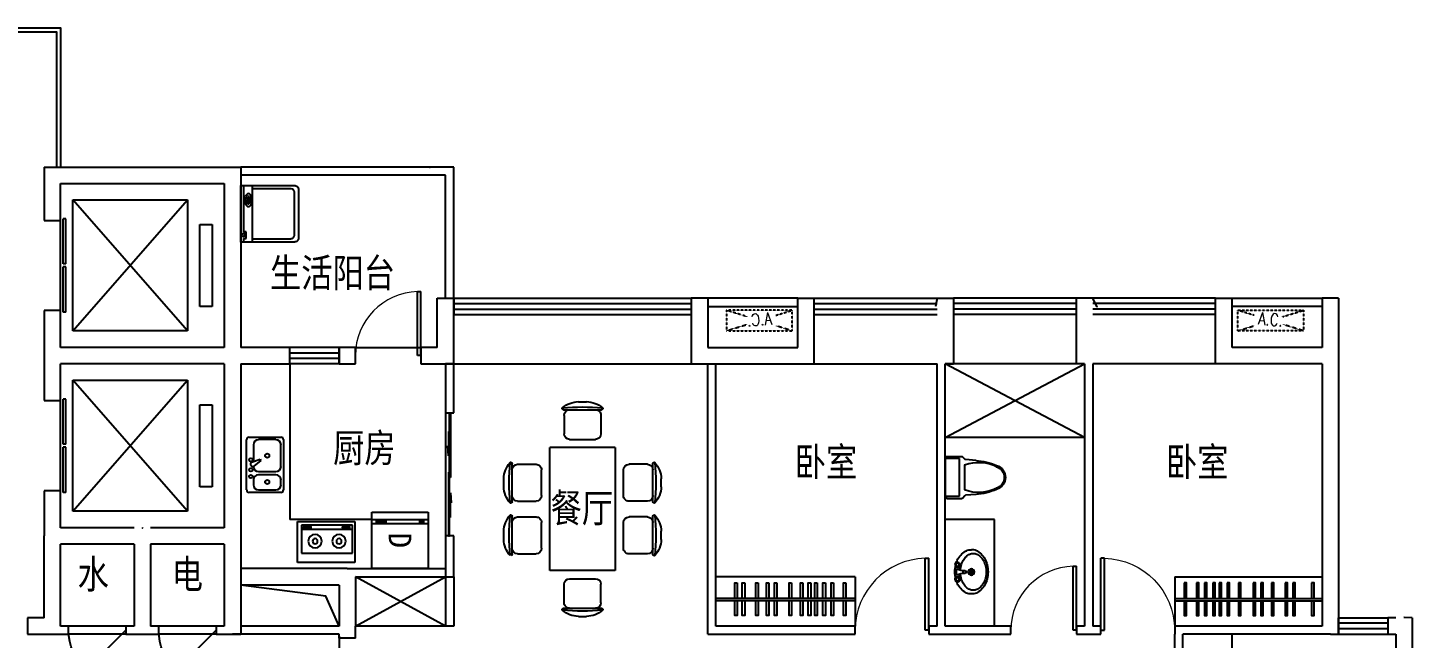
# Model space of a CAD drawing. Extents: x 4787548 to 4824448, y -1283794 to -1265894.
# Drawn here: x 4806948 to 4823848, y -1273344 to -1265894 of the extents above; entities that cross this region are included whole.
import ezdxf
from ezdxf.enums import TextEntityAlignment as Align

# ---------------------------------------------------------------- set-up
doc = ezdxf.new("R2010")
doc.units = 0
doc.header["$MEASUREMENT"] = 0
doc.linetypes.add('DASH', pattern=[0.35, 0.25, -0.1])
doc.layers.get('0').update_dxf_attribs({"linetype": 'CONTINUOUS'})
for name, color, linetype in [('AXIS', 3, 'CONTINUOUS'), ('F1', 8, 'CONTINUOUS'), ('FURN', 8, 'CONTINUOUS'), ('HANDRAIL', 3, 'CONTINUOUS'), ('I-FURN', 252, 'CONTINUOUS'), ('j', 8, 'CONTINUOUS'), ('J-厨房', 8, 'CONTINUOUS'), ('KT', 5, 'DASH'), ('LVTRY', 187, 'CONTINUOUS'), ('PUB_TEXT', 7, 'CONTINUOUS'), ('STAIR', 3, 'CONTINUOUS'), ('WALL', 2, 'CONTINUOUS'), ('WINDOW', 4, 'CONTINUOUS'), ('图库', 8, 'CONTINUOUS'), ('家具', 8, 'CONTINUOUS'), ('阳台', 6, 'CONTINUOUS')]:
    doc.layers.add(name, color=color, linetype=linetype)
doc.styles.add('ATT', font='TXT')
doc.styles.add('COMPLEX', font='COMPLEX')
doc.styles.add('DIM_FONT', font='SIMPLEX.shx', dxfattribs={"width": 0.8})
doc.styles.add('黑体', font='simhei.ttf')

# ---------------------------------------------------------------- blocks, each defined once
blk = doc.blocks.new('A$C0EA120DE')
at = {"layer": 'KT', "linetype": 'DASH', "ltscale": 0.5}
for p, q in [((-908, 63), (-656, -16)), ((-108, 63), (-306, 1)), ((-656, -109), (-908, -187)), ((-306, -126), (-108, -187))]:
    blk.add_line(p, q, dxfattribs=at)
blk.add_lwpolyline([(-908, -187), (-908, 63), (-108, 63), (-108, -187)], close=True, dxfattribs=at)
at = {"layer": 'KT', "linetype": 'DASH', "ltscale": 0.5, "style": 'COMPLEX', "text_generation_flag": 6, "width": 0.8}
blk.add_text('A.C.', height=150, rotation=355, dxfattribs=at).set_placement((-658, -63), align=Align.MIDDLE_RIGHT)
blk = doc.blocks.new('A$C3A193A47')
at = {"layer": '家具', "rotation": 180}
blk.add_blockref('A$C0EA120DE', (-539, 117), dxfattribs=at)
blk = doc.blocks.new('dfdfdf')
at = {"color": 0}
for p, q in [((265772, -26978), (265312, -26978)), ((265592, -26878), (265493, -26878)), ((266415, -26978), (265955, -26978)), ((266234, -26878), (266135, -26878)), ((265317, -27046), (265317, -27271)), ((265767, -27046), (265767, -27271)), ((265960, -27046), (265960, -27271)), ((266410, -27046), (266410, -27271)), ((265700, -27338), (265385, -27338)), ((266342, -27338), (266027, -27338)), ((266614, -27438), (265114, -27438)), ((265114, -28238), (265114, -27438)), ((266614, -28238), (266614, -27438)), ((264654, -27608), (264654, -28068)), ((264721, -27613), (264946, -27613)), ((265014, -27681), (265014, -27996)), ((266714, -27681), (266714, -27996)), ((267006, -27613), (266781, -27613)), ((267074, -27608), (267074, -28068)), ((264554, -27788), (264554, -27888)), ((267174, -27788), (267174, -27888)), ((264721, -28063), (264946, -28063)), ((267006, -28063), (266781, -28063)), ((265114, -28238), (266614, -28238)), ((265700, -28338), (265385, -28338)), ((266342, -28338), (266027, -28338)), ((265317, -28631), (265317, -28406)), ((265767, -28631), (265767, -28406)), ((265960, -28631), (265960, -28406)), ((266410, -28631), (266410, -28406)), ((265772, -28698), (265312, -28698)), ((266415, -28698), (265955, -28698)), ((265592, -28798), (265493, -28798)), ((266234, -28798), (266135, -28798))]:
    blk.add_line(p, q, dxfattribs=at)
for centre, radius, start, end in [((265303, -26962), 10, 130.7263, 202.6698), ((265312, -26958), 20, 202.6698, 269.9998), ((265503, -27193), 316, 91.7649, 130.7263), ((265542, -29656), 2713, 84.8021, 95.1975), ((265385, -27046), 67.5, 89.9998, 179.9998), ((265582, -27193), 316, 49.2733, 88.2347), ((265700, -27046), 67.5, 359.9998, 89.9998), ((265772, -26958), 20, 269.9998, 337.3298), ((265782, -26962), 10, 337.3298, 49.2733), ((265945, -26962), 10, 130.7263, 202.6698), ((265955, -26958), 20, 202.6698, 269.9998), ((266145, -27193), 316, 91.7649, 130.7263), ((266185, -29656), 2713, 84.8021, 95.1975), ((266027, -27046), 67.5, 89.9998, 179.9998), ((266225, -27193), 316, 49.2733, 88.2347), ((266342, -27046), 67.5, 359.9998, 89.9998), ((266415, -26958), 20, 269.9998, 337.3298), ((265385, -27271), 67.5, 179.9998, 269.9998), ((265700, -27271), 67.5, 269.9998, 359.9998), ((266027, -27271), 67.5, 179.9998, 269.9998), ((266342, -27271), 67.5, 269.9998, 359.9998), ((264869, -27798), 316, 139.2733, 178.2347), ((267331, -27838), 2713, 174.8021, 185.1975), ((264637, -27599), 10, 67.3298, 139.2733), ((264634, -27608), 20, 359.9998, 67.3298), ((264721, -27681), 67.5, 89.9998, 179.9998), ((264946, -27681), 67.5, 359.9998, 89.9998), ((266781, -27681), 67.5, 90.0002, 180.0002), ((267006, -27681), 67.5, 0.0002, 90.0002), ((267094, -27608), 20, 112.6702, 180.0002), ((267090, -27599), 10, 40.7267, 112.6702), ((266858, -27798), 316, 1.7653, 40.7267), ((264396, -27838), 2713, 354.8025, 5.1979), ((264869, -27878), 316, 181.7649, 220.7263), ((264721, -27996), 67.5, 179.9998, 269.9998), ((264946, -27996), 67.5, 269.9998, 359.9998), ((266781, -27996), 67.5, 180.0002, 270.0002), ((267006, -27996), 67.5, 270.0002, 0.0002), ((266858, -27878), 316, 319.2737, 358.2351), ((264637, -28077), 10, 220.7263, 292.6698), ((264634, -28068), 20, 292.6698, 359.9998), ((267094, -28068), 20, 180.0002, 247.3302), ((267090, -28077), 10, 247.3302, 319.2737), ((265385, -28406), 67.5, 90.0002, 180.0002), ((265700, -28406), 67.5, 0.0002, 90.0002), ((266027, -28406), 67.5, 90.0002, 180.0002), ((266342, -28406), 67.5, 0.0002, 90.0002), ((265303, -28714), 10, 157.3302, 229.2737), ((265312, -28718), 20, 90.0002, 157.3302), ((265542, -26020), 2713, 264.8025, 275.1979), ((265503, -28483), 316, 229.2737, 268.2351), ((265385, -28631), 67.5, 180.0002, 270.0002), ((265582, -28483), 316, 271.7653, 310.7267), ((265700, -28631), 67.5, 270.0002, 0.0002), ((265772, -28718), 20, 22.6702, 90.0002), ((265782, -28714), 10, 310.7267, 22.6702), ((265945, -28714), 10, 157.3302, 229.2737), ((265955, -28718), 20, 90.0002, 157.3302), ((266185, -26020), 2713, 264.8025, 275.1979), ((266145, -28483), 316, 229.2737, 268.2351), ((266027, -28631), 67.5, 180.0002, 270.0002), ((266225, -28483), 316, 271.7653, 310.7267), ((266342, -28631), 67.5, 270.0002, 0.0002), ((266415, -28718), 20, 22.6702, 90.0002), ((266424, -28714), 10, 310.7267, 22.6702)]:
    blk.add_arc(centre, radius, start, end, dxfattribs=at)
blk = doc.blocks.new('toilet3')
at = {"layer": 'j'}
for p, q in [((-180, 345), (-194, 334)), ((-164, 356), (-180, 345)), ((-148, 366), (-164, 356)), ((-140, 341), (-153, 332)), ((-131, 375), (-148, 366)), ((-126, 349), (-140, 341)), ((-114, 382), (-131, 375)), ((-112, 357), (-126, 349)), ((-96, 389), (-114, 382)), ((-97, 363), (-112, 357)), ((-82, 368), (-97, 363)), ((-75, 394), (-96, 389)), ((-64, 373), (-82, 368)), ((-54, 399), (-75, 394)), ((-46, 377), (-64, 373)), ((-32, 402), (-54, 399)), ((-27, 380), (-46, 377)), ((-11, 404), (-32, 402)), ((-8, 382), (-27, 380)), ((11, 405), (-11, 404)), ((11, 382), (-8, 382)), ((32, 404), (11, 405)), ((30, 382), (11, 382)), ((49, 380), (30, 382)), ((54, 402), (32, 404)), ((67, 377), (49, 380)), ((75, 399), (54, 402)), ((86, 373), (67, 377)), ((96, 394), (75, 399)), ((104, 368), (86, 373)), ((117, 389), (96, 394)), ((119, 363), (104, 368)), ((135, 382), (117, 389)), ((134, 357), (119, 363)), ((148, 349), (134, 357)), ((153, 375), (135, 382)), ((162, 341), (148, 349)), ((170, 366), (153, 375)), ((175, 332), (162, 341)), ((186, 356), (170, 366)), ((202, 345), (186, 356)), ((216, 334), (202, 345)), ((-258, 218), (-259, 202)), ((-259, 202), (-258, 187)), ((-256, 233), (-258, 218)), ((-258, 187), (-256, 171)), ((-252, 248), (-256, 233)), ((-256, 171), (-252, 156)), ((-247, 263), (-252, 248)), ((-240, 276), (-247, 263)), ((-230, 292), (-240, 276)), ((-220, 307), (-230, 292)), ((-208, 321), (-220, 307)), ((-212, 246), (-214, 236)), ((-214, 236), (-214, 225)), ((-214, 225), (-214, 214)), ((-214, 214), (-212, 203)), ((-209, 257), (-212, 246)), ((-212, 203), (-209, 192)), ((-205, 267), (-209, 257)), ((-209, 192), (-205, 182)), ((-194, 334), (-208, 321)), ((-201, 277), (-205, 267)), ((-205, 182), (-201, 172)), ((-193, 290), (-201, 277)), ((-201, 172), (-193, 160)), ((-184, 301), (-193, 290)), ((-175, 312), (-184, 301)), ((-164, 323), (-175, 312)), ((-153, 332), (-164, 323)), ((0, 201), (-19, 201)), ((1, 204), (-18, 210)), ((1, 198), (-18, 192)), ((2, 207), (-14, 218)), ((2, 195), (-14, 184)), ((4, 209), (-7, 224)), ((4, 193), (-7, 177)), ((7, 210), (1, 229)), ((7, 192), (1, 173)), ((10, 211), (10, 230)), ((10, 191), (10, 172)), ((13, 210), (19, 229)), ((13, 192), (19, 173)), ((16, 209), (27, 224)), ((16, 193), (27, 177)), ((18, 207), (34, 218)), ((18, 195), (34, 184)), ((19, 204), (38, 210)), ((19, 198), (38, 192)), ((20, 201), (39, 201)), ((186, 323), (175, 332)), ((196, 312), (186, 323)), ((206, 301), (196, 312)), ((215, 290), (206, 301)), ((222, 277), (215, 290)), ((215, 160), (222, 172)), ((229, 321), (216, 334)), ((227, 267), (222, 277)), ((222, 172), (227, 182)), ((231, 257), (227, 267)), ((227, 182), (231, 192)), ((241, 307), (229, 321)), ((234, 246), (231, 257)), ((231, 192), (234, 203)), ((235, 236), (234, 246)), ((234, 203), (235, 214)), ((236, 225), (235, 236)), ((235, 214), (236, 225)), ((252, 292), (241, 307)), ((262, 276), (252, 292)), ((262, 276), (268, 263)), ((268, 263), (274, 248)), ((274, 248), (278, 233)), ((274, 156), (278, 171)), ((278, 233), (280, 218)), ((278, 171), (280, 187)), ((280, 218), (281, 202)), ((280, 187), (281, 202)), ((-252, 156), (-247, 142)), ((-247, 142), (-240, 128)), ((-240, 128), (-230, 112)), ((-230, 112), (-220, 97)), ((-220, 97), (-208, 83)), ((-208, 83), (-194, 71)), ((-194, 71), (-180, 59)), ((-193, 160), (-184, 148)), ((-184, 148), (-175, 137)), ((-180, 59), (-164, 48)), ((-175, 137), (-164, 127)), ((-164, 127), (-153, 117)), ((-164, 48), (-148, 38)), ((-153, 117), (-140, 108)), ((-148, 38), (-131, 30)), ((-140, 108), (-126, 100)), ((-131, 30), (-114, 22)), ((-126, 100), (-112, 93)), ((-101, 31), (-120, 31)), ((-100, 37), (-118, 43)), ((-100, 25), (-118, 19)), ((-114, 22), (-96, 16)), ((-97, 42), (-113, 54)), ((-97, 19), (-113, 8)), ((-112, 93), (-97, 87)), ((-93, 47), (-104, 62)), ((-93, 15), (-104, -1)), ((-97, 87), (-82, 81)), ((-96, 16), (-75, 10)), ((-87, 49), (-93, 68)), ((-87, 12), (-93, -6)), ((-82, 81), (-64, 76)), ((-81, 50), (-81, 70)), ((-75, 49), (-69, 68)), ((-75, 12), (-69, -6)), ((-75, 10), (-54, 6)), ((-70, 47), (-58, 62)), ((-70, 15), (-58, -1)), ((-65, 42), (-50, 54)), ((-65, 19), (-50, 8)), ((-64, 76), (-46, 72)), ((-63, 37), (-44, 43)), ((-63, 25), (-44, 19)), ((-62, 31), (-42, 31)), ((-54, 6), (-32, 2)), ((-16, 53), (-49, 53)), ((67, 9), (-49, 9)), ((-46, 72), (-27, 69)), ((-32, 2), (-11, 0)), ((-27, 69), (-12, 68)), ((-11, 0), (11, 0)), ((25, 99), (-7, 99)), ((11, 0), (32, 0)), ((30, 68), (49, 69)), ((32, 0), (54, 2)), ((67, 53), (34, 53)), ((49, 69), (67, 72)), ((54, 2), (75, 6)), ((80, 31), (60, 31)), ((81, 37), (62, 43)), ((81, 25), (62, 19)), ((67, 72), (86, 76)), ((84, 42), (68, 54)), ((84, 19), (68, 8)), ((75, 6), (96, 10)), ((88, 47), (76, 62)), ((88, 15), (76, -1)), ((86, 76), (104, 81)), ((93, 49), (87, 68)), ((93, 12), (87, -6)), ((96, 10), (117, 16)), ((99, 50), (99, 70)), ((104, 81), (119, 87)), ((105, 49), (111, 68)), ((105, 12), (111, -6)), ((111, 47), (122, 62)), ((111, 15), (122, -1)), ((115, 42), (131, 54)), ((115, 19), (131, 8)), ((117, 16), (135, 22)), ((118, 37), (136, 43)), ((118, 25), (136, 19)), ((119, 87), (134, 93)), ((119, 31), (138, 31)), ((134, 93), (148, 100)), ((135, 22), (153, 30)), ((148, 100), (162, 108)), ((153, 30), (170, 38)), ((162, 108), (175, 117)), ((170, 38), (186, 48)), ((175, 117), (186, 127)), ((186, 127), (196, 137)), ((186, 48), (202, 59)), ((196, 137), (206, 148)), ((202, 59), (216, 71)), ((206, 148), (215, 160)), ((216, 71), (229, 83)), ((229, 83), (241, 97)), ((241, 97), (252, 112)), ((252, 112), (262, 128)), ((262, 128), (268, 142)), ((268, 142), (274, 156))]:
    blk.add_line(p, q, dxfattribs=at)
for centre, radius in [((10, 201), 38.9), ((10, 201), 29.2), ((10, 201), 9.73), ((-81, 31), 19.5), ((99, 31), 19.5)]:
    blk.add_circle(centre, radius, dxfattribs=at)
for centre, radius, start, end in [((-245, 122), 240, 335.8374, 1.2386), ((9, 123), 105, 250.2486, 289.7514), ((9, 127), 14.6, 0, 180), ((263, 122), 240, 178.7614, 204.1626)]:
    blk.add_arc(centre, radius, start, end, dxfattribs=at)
blk = doc.blocks.new('toilet20')
at = {"layer": 'j'}
for p, q in [((-232, 0), (232, 0)), ((230, 0), (230, -175)), ((-257, -25), (-257, -202)), ((-230, -175), (-230, 0)), ((257, -25), (257, -202)), ((-253, -212), (-222, -238)), ((230, -175), (-230, -175)), ((-208, -375), (-217, -247)), ((-152, -235), (152, -235)), ((208, -375), (217, -247)), ((253, -212), (222, -238))]:
    blk.add_line(p, q, dxfattribs=at)
for centre, radius, start, end in [((232, -25), 25.4, 0, 90), ((-232, -25), 25.4, 90, 180), ((-244, -202), 12.7, 180, 230.1944), ((-230, -247), 12.7, 4.1704, 50.1944), ((309, -407), 493, 159.6179, 208.0402), ((-309, -407), 493, 331.9598, 20.3821), ((230, -247), 12.7, 129.8056, 175.8296), ((244, -202), 12.7, 309.8056, 0), ((532, -327), 741, 183.6819, 203.8813), ((-532, -327), 741, 336.1187, 356.3181), ((0, -580), 153, 197.8712, 270), ((-2, -586), 134, 197.6294, 270.8997), ((0, -580), 153, 270, 342.1288), ((2, -586), 134, 269.1003, 342.3706)]:
    blk.add_arc(centre, radius, start, end, dxfattribs=at)
blk = doc.blocks.new('A$C41EE4F51')
for p, q in [((36, 647), (36, 690)), ((145, 690), (145, 0)), ((35, 647), (66, 647)), ((66, 564), (35, 564)), ((36, 0), (36, 564)), ((66, 647), (66, 564)), ((145, 652), (611, 652)), ((651, 78), (651, 612)), ((87, 222), (99, 222)), ((97, 212), (113, 212)), ((97, 147), (97, 212)), ((113, 212), (113, 147)), ((89, 130), (99, 130)), ((113, 147), (97, 147)), ((145, 38), (611, 38))]:
    blk.add_line(p, q)
at = {"elevation": 0}
blk.add_lwpolyline([(706, 50), (706, 640, 0.414214), (656, 690), (0, 690), (0, 0), (656, 0, 0.414214)], format="xyb", close=True, dxfattribs=at)
blk.add_circle((35, 604), 17.5)
for centre, radius, start, end in [((611, 612), 40, 0, 90), ((237, 179), 180, 169.1967, 180), ((237, 179), 180, 180, 190.8033), ((166, 192), 108, 155.2655, 169.1967), ((122, 212), 59.9, 131.9599, 155.2655), ((254, 176), 177, 173.9017, 180), ((254, 176), 177, 180, 186.0983), ((172, 185), 94.4, 165.5369, 173.9017), ((120, 198), 41.3, 148.0894, 165.5369), ((95, 243), 19.1, 90, 131.9599), ((89, 218), 4.03, 90, 148.0894), ((265, 176), 177, 173.9017, 180), ((265, 176), 177, 180, 186.0983), ((182, 185), 94.4, 165.5369, 173.9017), ((89, 218), 4.03, 72.0546, 90), ((131, 198), 41.3, 148.0894, 165.5369), ((95, 243), 19.1, 48.0401, 90), ((99, 218), 4.03, 90, 148.0894), ((99, 218), 4.03, 31.9106, 90), ((67, 198), 41.3, 18.9155, 31.9106), ((68, 212), 59.9, 24.7345, 48.0401), ((24, 192), 108, 10.8033, 24.7345), ((-47, 179), 180, 0, 10.8033), ((-47, 179), 180, 349.1967, 0), ((166, 165), 108, 190.8033, 204.7345), ((122, 145), 59.9, 204.7345, 228.0401), ((172, 167), 94.4, 186.0983, 194.4631), ((120, 154), 41.3, 194.4631, 211.9106), ((95, 114), 19.1, 228.0401, 270), ((89, 134), 4.03, 211.9106, 270), ((182, 167), 94.4, 186.0983, 194.4631), ((131, 154), 41.3, 194.4631, 211.9106), ((95, 114), 19.1, 270, 311.9599), ((99, 134), 4.03, 211.9106, 270), ((99, 134), 4.03, 270, 328.0894), ((67, 154), 41.3, 328.0894, 345.5369), ((16, 167), 94.4, 345.5369, 347.5389), ((68, 145), 59.9, 311.9599, 335.2655), ((24, 165), 108, 335.2655, 349.1967), ((611, 78), 40, 270, 0)]:
    blk.add_arc(centre, radius, start, end)
at = {"oblique": -180, "text_generation_flag": 4, "width": 0.8, "flags": 9}
for tag in ['XSIZE', 'YSIZE']:
    blk.add_attdef(tag, (0, 345), '', height=0.5, rotation=270, dxfattribs=at)
blk = doc.blocks.new('A$C633E5647')
at = {"rotation": 270}
blk.add_blockref('A$C41EE4F51', (0, 706), dxfattribs=at)
blk = doc.blocks.new('11PDRY03')
at = {"color": 0, "linetype": 'ByBlock'}
for p, q in [((0, 30), (30, 30)), ((0, 0), (0, 30)), ((4, 0), (4, 30)), ((6, 0), (6, 30)), ((30, 30), (30, 0)), ((5, 25), (5, 28)), ((5, 2), (5, 8)), ((30, 0), (0, 0))]:
    blk.add_line(p, q, dxfattribs=at)
at = {"color": 0, "linetype": 'ByBlock', "style": 'ATT', "flags": 8}
blk.add_attdef('LABEL', text='', height=12, dxfattribs=at).set_placement((15, 15), align=Align.MIDDLE)
at = {"color": 0, "linetype": 'ByBlock', "style": 'ATT'}
for tag, p, flags in [('ITEM', (0, -13), 3), ('ROOM_NUMBER', (0, -22), 1), ('DEPTH', (0, -30), 3), ('WIDTH', (0, -38), 3)]:
    blk.add_attdef(tag, p, '', height=6, dxfattribs=dict(at, flags=flags))
blk = doc.blocks.new('-BATH2')
at = {"layer": 'F1', "xscale": 23, "yscale": 23, "zscale": 23}
blk.add_blockref('11PDRY03', (3, 3), dxfattribs=at).add_auto_attribs({'LABEL': 'D'})
blk = doc.blocks.new('A$C4151635E')
for p, q in [((501, 700), (1, 700)), ((1, 700), (1, 0)), ((501, 0), (501, 700)), ((114, 51), (114, 673)), ((114, 673), (456, 673)), ((400, 673), (400, 51)), ((423, 641), (434, 641)), ((424, 549), (434, 549)), ((432, 630), (449, 630)), ((432, 566), (432, 630)), ((449, 566), (432, 566)), ((449, 630), (449, 566)), ((456, 673), (456, 51)), ((456, 51), (114, 51)), ((423, 168), (434, 168)), ((424, 76), (434, 76)), ((432, 93), (432, 157)), ((432, 157), (449, 157)), ((449, 93), (432, 93)), ((449, 157), (449, 93)), ((1, 0), (501, 0))]:
    blk.add_line(p, q)
for points in [[(424, 549, -0.259034), (420, 551, -0.076276), (416, 563, -0.036515), (413, 576, -0.026615), (412, 595, -0.026615), (413, 614, -0.036515), (416, 627, -0.076276), (420, 639, -0.259034), (424, 641, -0.078462), (425, 641, -0.056762)], [(434, 549, -0.259034), (431, 551, -0.076276), (426, 563, -0.036515), (424, 576, -0.026615), (423, 595, -0.026615), (424, 614, -0.036515), (426, 627, -0.076276), (431, 639, -0.259034), (434, 641, -0.259034), (438, 639, -0.056762), (442, 630, -0.036515)], [(444, 566, -0.008736), (443, 563, -0.076276), (438, 551, -0.259034), (434, 549, -0.259034)], [(424, 76, -0.259034), (420, 78, -0.076276), (416, 90, -0.036515), (413, 103, -0.026615), (412, 122, -0.026615), (413, 141, -0.036515), (416, 154, -0.076276), (420, 166, -0.259034), (424, 168, -0.078462), (425, 168, -0.056762)], [(434, 76, -0.259034), (431, 78, -0.076276), (426, 90, -0.036515), (424, 103, -0.026615), (423, 122, -0.026615), (424, 141, -0.036515), (426, 154, -0.076276), (431, 166, -0.259034), (434, 168, -0.259034), (438, 166, -0.056762), (442, 157, -0.036515)], [(444, 93, -0.008736), (443, 90, -0.076276), (438, 78, -0.259034), (434, 76, -0.259034)]]:
    blk.add_lwpolyline(points, format="xyb")
for centre, radius in [((259, 508), 82.5), ((259, 508), 31.6), ((259, 216), 82.5), ((259, 216), 31.6)]:
    blk.add_circle(centre, radius)
at = {"style": 'DIM_FONT', "oblique": -180, "text_generation_flag": 4, "width": 0.8, "flags": 9}
for tag in ['YSIZE', 'XSIZE']:
    blk.add_attdef(tag, (1, 700), '', height=0.5, rotation=270, dxfattribs=at)
blk = doc.blocks.new('M_E25ESP')
at = {"color": 0, "linetype": 'ByBlock'}
for p, q in [((0, -307), (0, 307)), ((31, 338), (419, 338)), ((82, 245), (82, 40)), ((358, 307), (143, 307)), ((419, -20), (419, 245)), ((450, 307), (450, -307)), ((48, 2), (57, -12)), ((59, 31), (163, 70)), ((173, 53), (87, -18)), ((163, 70), (173, 53)), ((143, -82), (358, -82)), ((358, -123), (143, -123)), ((419, -338), (31, -338)), ((82, -184), (82, -245)), ((143, -307), (358, -307)), ((419, -245), (419, -184))]:
    blk.add_line(p, q, dxfattribs=at)
for centre, radius in [((51, 61), 20.5), ((251, 112), 25.6), ((51, -61), 20.5), ((51, -143), 20.5), ((251, -210), 25.6)]:
    blk.add_circle(centre, radius, dxfattribs=at)
for centre, radius, start, end in [((31, 307), 30.7, 90, 180), ((143, 245), 61.4, 90, 180), ((358, 245), 61.4, 0, 90), ((419, 307), 30.7, 0, 90), ((66, 12), 20.5, 110.5377, 210), ((74, -2), 20.5, 210, 309.4623), ((143, -20), 61.4, 180, 270), ((143, -184), 61.4, 90, 180), ((358, -20), 61.4, 270, 0), ((358, -184), 61.4, 0, 90), ((31, -307), 30.7, 180, 270), ((143, -245), 61.4, 180, 270), ((358, -245), 61.4, 270, 0), ((419, -307), 30.7, 270, 0)]:
    blk.add_arc(centre, radius, start, end, dxfattribs=at)
at = {"style": 'DIM_FONT', "width": 0.8, "flags": 9}
for tag in ['XSIZE', 'YSIZE']:
    blk.add_attdef(tag, (0, 0), '', height=0.5, dxfattribs=at)
blk = doc.blocks.new('$DorLib2D$00000114')
at = {"color": 0}
blk.add_line((0.5, 0), (-0.207, 0.707), dxfattribs=at)
blk.add_arc((0.5, 0), 1, 135, 180, dxfattribs=at)
blk = doc.blocks.new('$TCHSYS$LDOR22D')
for p, q in [((-0.517, 0.833), (-0.017, 0.833)), ((-0.517, 0.833), (-0.517, 0.667)), ((-0.017, 0.833), (-0.017, 0.667)), ((0.017, 0.833), (0.017, 0.667)), ((0.017, 0.833), (0.517, 0.833)), ((0.517, 0.833), (0.517, 0.667)), ((-0.517, 0.667), (-0.017, 0.667)), ((0.017, 0.667), (0.517, 0.667)), ((-0.5, 0.5), (0.5, 0.5))]:
    blk.add_line(p, q)
blk = doc.blocks.new('$DorLib2D$00000001')
for p, q in [((0.45, 0.975), (0.5, 0.975)), ((0.45, 0), (0.45, 0.975)), ((0.5, 0), (0.5, 0.975)), ((0.5, 0), (0.45, 0))]:
    blk.add_line(p, q)
at = {"lineweight": 13}
blk.add_arc((0.475, 0), 0.975, 91.4693, 180, dxfattribs=at)
blk = doc.blocks.new('$TCHSYS$WIN2D')
for p, q in [((-0.5, 0.5), (0.5, 0.5)), ((-0.5, 0.5), (-0.5, -0.5)), ((0.5, 0.5), (0.5, -0.5)), ((0.5, 0.167), (-0.5, 0.167)), ((0.5, -0.167), (-0.5, -0.167)), ((-0.5, -0.5), (0.5, -0.5))]:
    blk.add_line(p, q)
blk = doc.blocks.new('$DorLib2D$00000131')
at = {"color": 0, "linetype": 'Continuous'}
for p, q in [((-0.5, 0.125), (-0.5, 0)), ((0.019, 0.125), (-0.5, 0.125)), ((0.019, 0), (0.019, 0.125)), ((0.15, 0.125), (0.232, 0.197)), ((0.35, 0.125), (0.15, 0.125)), ((0.232, 0.197), (0.232, 0.125)), ((-0.5, 0), (0.019, 0)), ((-0.024, 0), (0.5, 0)), ((-0.024, -0.125), (-0.024, 0)), ((0.5, 0), (0.5, -0.125)), ((-0.35, -0.125), (-0.15, -0.125)), ((-0.232, -0.197), (-0.232, -0.125)), ((-0.15, -0.125), (-0.232, -0.197)), ((0.5, -0.125), (-0.024, -0.125))]:
    blk.add_line(p, q, dxfattribs=at)
blk = doc.blocks.new('$TCHSYS$DOOR2D')
for p, q in [((0.45, 0.975), (0.5, 0.975)), ((0.45, 0), (0.45, 0.975)), ((0.5, 0), (0.5, 0.975)), ((0.5, 0), (0.45, 0))]:
    blk.add_line(p, q)
at = {"lineweight": 13}
blk.add_arc((0.475, 0), 0.975, 91.4693, 180, dxfattribs=at)

msp = doc.modelspace()

# ---------------------------------------------------------------- linework, layer by layer
at = {"layer": 'AXIS'}
msp.add_lwpolyline([(4810748, -1273194), (4810588, -1272829), (4809548, -1272694)], dxfattribs=at)
at = {"layer": 'FURN'}
for p, q in [((4810948, -1273194), (4812048, -1272594)), ((4812048, -1273194), (4810948, -1272594)), ((4817048, -1272594), (4815348, -1272594)), ((4817048, -1272594), (4817048, -1273194)), ((4820948, -1272594), (4822748, -1272594)), ((4820948, -1272594), (4820948, -1273194)), ((4817048, -1272859), (4815348, -1272859)), ((4817048, -1272887), (4815348, -1272887)), ((4820948, -1272859), (4822748, -1272859)), ((4820948, -1272887), (4822748, -1272887)), ((4812048, -1273194), (4810948, -1273194))]:
    msp.add_line(p, q, dxfattribs=at)
for points in [[(4815578, -1272859), (4815578, -1272666), (4815608, -1272666)], [(4815608, -1272666), (4815608, -1272859)], [(4815670, -1272859), (4815670, -1272666), (4815700, -1272666)], [(4815700, -1272666), (4815700, -1272859)], [(4815836, -1272859), (4815836, -1272666), (4815866, -1272666)], [(4815866, -1272666), (4815866, -1272859)], [(4815966, -1272859), (4815966, -1272666), (4815996, -1272666)], [(4815996, -1272666), (4815996, -1272859)], [(4816063, -1272859), (4816063, -1272666), (4816093, -1272666)], [(4816093, -1272666), (4816093, -1272859)], [(4816242, -1272859), (4816242, -1272666), (4816272, -1272666)], [(4816272, -1272666), (4816272, -1272859)], [(4816379, -1272859), (4816379, -1272666), (4816409, -1272666)], [(4816409, -1272666), (4816409, -1272859)], [(4816476, -1272859), (4816476, -1272666), (4816506, -1272666)], [(4816506, -1272666), (4816506, -1272859)], [(4816555, -1272859), (4816555, -1272666), (4816585, -1272666)], [(4816585, -1272666), (4816585, -1272859)], [(4816654, -1272859), (4816654, -1272666), (4816684, -1272666)], [(4816684, -1272666), (4816684, -1272859)], [(4816754, -1272859), (4816754, -1272666), (4816784, -1272666)], [(4816784, -1272666), (4816784, -1272859)], [(4816904, -1272859), (4816904, -1272666), (4816934, -1272666)], [(4816934, -1272666), (4816934, -1272859)], [(4821093, -1272859), (4821093, -1272666), (4821063, -1272666)], [(4821063, -1272666), (4821063, -1272859)], [(4821243, -1272859), (4821243, -1272666), (4821213, -1272666)], [(4821213, -1272666), (4821213, -1272859)], [(4821342, -1272859), (4821342, -1272666), (4821312, -1272666)], [(4821312, -1272666), (4821312, -1272859)], [(4821412, -1272666), (4821412, -1272859)], [(4821442, -1272859), (4821442, -1272666), (4821412, -1272666)], [(4821521, -1272859), (4821521, -1272666), (4821491, -1272666)], [(4821491, -1272666), (4821491, -1272859)], [(4821588, -1272666), (4821588, -1272859)], [(4821618, -1272859), (4821618, -1272666), (4821588, -1272666)], [(4821725, -1272666), (4821725, -1272859)], [(4821755, -1272859), (4821755, -1272666), (4821725, -1272666)], [(4821904, -1272666), (4821904, -1272859)], [(4821934, -1272859), (4821934, -1272666), (4821904, -1272666)], [(4822030, -1272859), (4822030, -1272666), (4822000, -1272666)], [(4822000, -1272666), (4822000, -1272859)], [(4822130, -1272666), (4822130, -1272859)], [(4822160, -1272859), (4822160, -1272666), (4822130, -1272666)], [(4822297, -1272666), (4822297, -1272859)], [(4822327, -1272859), (4822327, -1272666), (4822297, -1272666)], [(4822419, -1272859), (4822419, -1272666), (4822389, -1272666)], [(4822389, -1272666), (4822389, -1272859)], [(4822619, -1272666), (4822619, -1272859)], [(4822649, -1272859), (4822649, -1272666), (4822619, -1272666)], [(4815608, -1272887), (4815608, -1273066), (4815578, -1273066), (4815578, -1272887)], [(4815700, -1272887), (4815700, -1273066), (4815670, -1273066), (4815670, -1272887)], [(4815866, -1272887), (4815866, -1273066), (4815836, -1273066), (4815836, -1272887)], [(4815996, -1272887), (4815996, -1273066), (4815966, -1273066), (4815966, -1272887)], [(4816093, -1272887), (4816093, -1273066), (4816063, -1273066), (4816063, -1272887)], [(4816272, -1272887), (4816272, -1273066), (4816242, -1273066), (4816242, -1272887)], [(4816409, -1272887), (4816409, -1273066), (4816379, -1273066), (4816379, -1272887)], [(4816506, -1272887), (4816506, -1273066), (4816476, -1273066), (4816476, -1272887)], [(4816585, -1272887), (4816585, -1273066), (4816555, -1273066), (4816555, -1272887)], [(4816684, -1272887), (4816684, -1273066), (4816654, -1273066), (4816654, -1272887)], [(4816784, -1272887), (4816784, -1273066), (4816754, -1273066), (4816754, -1272887)], [(4816934, -1272887), (4816934, -1273066), (4816904, -1273066), (4816904, -1272887)], [(4821063, -1272887), (4821063, -1273066), (4821093, -1273066), (4821093, -1272887)], [(4821213, -1272887), (4821213, -1273066), (4821243, -1273066), (4821243, -1272887)], [(4821312, -1272887), (4821312, -1273066), (4821342, -1273066), (4821342, -1272887)], [(4821412, -1272887), (4821412, -1273066), (4821442, -1273066), (4821442, -1272887)], [(4821491, -1272887), (4821491, -1273066), (4821521, -1273066), (4821521, -1272887)], [(4821588, -1272887), (4821588, -1273066), (4821618, -1273066), (4821618, -1272887)], [(4821725, -1272887), (4821725, -1273066), (4821755, -1273066), (4821755, -1272887)], [(4821904, -1272887), (4821904, -1273066), (4821934, -1273066), (4821934, -1272887)], [(4822000, -1272887), (4822000, -1273066), (4822030, -1273066), (4822030, -1272887)], [(4822130, -1272887), (4822130, -1273066), (4822160, -1273066), (4822160, -1272887)], [(4822297, -1272887), (4822297, -1273066), (4822327, -1273066), (4822327, -1272887)], [(4822389, -1272887), (4822389, -1273066), (4822419, -1273066), (4822419, -1272887)], [(4822619, -1272887), (4822619, -1273066), (4822649, -1273066), (4822649, -1272887)]]:
    msp.add_lwpolyline(points, dxfattribs=at)
at = {"layer": 'I-FURN'}
for p in [(4810148, -1269994), (4811148, -1271894)]:
    msp.add_line(p, (4810148, -1271894), dxfattribs=at)
at = {"layer": 'J-厨房'}
for p, q in [((4819848, -1270894), (4818148, -1269994)), ((4818148, -1270894), (4819848, -1269994)), ((4819848, -1270894), (4818148, -1270894))]:
    msp.add_line(p, q, dxfattribs=at)
msp.add_lwpolyline([(4821048, -1274294), (4821648, -1274294), (4821648, -1273294)], dxfattribs=at)
at = {"layer": 'STAIR'}
for p, q in [((4807498, -1269594), (4807498, -1267994)), ((4807498, -1267994), (4808898, -1267994)), ((4808898, -1269594), (4807498, -1267994)), ((4807498, -1269594), (4808898, -1267994)), ((4808898, -1267994), (4808898, -1269594)), ((4809048, -1269294), (4809048, -1268294)), ((4809048, -1268294), (4809198, -1268294)), ((4809198, -1268294), (4809198, -1269294)), ((4809198, -1269294), (4809048, -1269294)), ((4808898, -1269594), (4807498, -1269594)), ((4807498, -1271794), (4807498, -1270194)), ((4807498, -1270194), (4808898, -1270194)), ((4808898, -1271794), (4807498, -1270194)), ((4807498, -1271794), (4808898, -1270194)), ((4808898, -1270194), (4808898, -1271794)), ((4809048, -1271494), (4809048, -1270494)), ((4809048, -1270494), (4809198, -1270494)), ((4809198, -1270494), (4809198, -1271494)), ((4809198, -1271494), (4809048, -1271494)), ((4808898, -1271794), (4807498, -1271794))]:
    msp.add_line(p, q, dxfattribs=at)
at = {"layer": 'WALL'}
for p, q in [((4807148, -1267594), (4809548, -1267594)), ((4807148, -1267594), (4807148, -1268244)), ((4809548, -1267594), (4809548, -1269794)), ((4807348, -1267794), (4809348, -1267794)), ((4807348, -1268244), (4807348, -1267794)), ((4809348, -1267794), (4809348, -1269794)), ((4807148, -1268244), (4807348, -1268244)), ((4807348, -1269344), (4807148, -1269344)), ((4807148, -1269344), (4807148, -1269894)), ((4807348, -1269794), (4807348, -1269344)), ((4811948, -1269794), (4811948, -1269194)), ((4811948, -1269194), (4812148, -1269194)), ((4812148, -1269994), (4812148, -1269194)), ((4815048, -1269194), (4815048, -1269994)), ((4815248, -1269194), (4815048, -1269194)), ((4815248, -1269194), (4815248, -1269794)), ((4816348, -1269794), (4816348, -1269194)), ((4816348, -1269194), (4816548, -1269194)), ((4816548, -1269994), (4816548, -1269194)), ((4818048, -1269194), (4818027, -1269294)), ((4818027, -1269294), (4818028, -1269297)), ((4818048, -1269194), (4818148, -1269194)), ((4818148, -1269194), (4818248, -1269194)), ((4818248, -1269194), (4818248, -1269994)), ((4819848, -1269194), (4819748, -1269194)), ((4819748, -1269994), (4819748, -1269194)), ((4819948, -1269194), (4819848, -1269194)), ((4819998, -1269297), (4819948, -1269194)), ((4819998, -1269297), (4819998, -1269304)), ((4821448, -1269994), (4821448, -1269194)), ((4821448, -1269194), (4821648, -1269194)), ((4821648, -1269794), (4821648, -1269194)), ((4822748, -1269194), (4822748, -1269794)), ((4822948, -1269194), (4822748, -1269194)), ((4822948, -1269194), (4822948, -1269894)), ((4809348, -1269794), (4807348, -1269794)), ((4810148, -1269794), (4809548, -1269794)), ((4810148, -1269994), (4810148, -1269794)), ((4810948, -1269794), (4810748, -1269794)), ((4810748, -1269794), (4810748, -1269994)), ((4810948, -1269994), (4810948, -1269794)), ((4811948, -1269794), (4811748, -1269794)), ((4811748, -1269794), (4811748, -1269994)), ((4815248, -1269794), (4816348, -1269794)), ((4822748, -1269794), (4821648, -1269794)), ((4807148, -1269894), (4807148, -1270444)), ((4809348, -1269994), (4807348, -1269994)), ((4807348, -1270444), (4807348, -1269994)), ((4809348, -1269994), (4809348, -1271994)), ((4809548, -1269994), (4810148, -1269994)), ((4809548, -1269994), (4809548, -1272094)), ((4810748, -1269994), (4810948, -1269994)), ((4811748, -1269994), (4812148, -1269994)), ((4812048, -1269994), (4812048, -1270594)), ((4812148, -1269994), (4812048, -1269994)), ((4812148, -1270594), (4812148, -1269994)), ((4815048, -1269994), (4816548, -1269994)), ((4815248, -1273294), (4815248, -1269994)), ((4815248, -1269994), (4815348, -1269994)), ((4815348, -1273194), (4815348, -1269994)), ((4818048, -1273194), (4818048, -1269994)), ((4818148, -1273194), (4818148, -1269994)), ((4818148, -1269994), (4818248, -1269994)), ((4819848, -1269994), (4819748, -1269994)), ((4819848, -1269994), (4819848, -1273194)), ((4819948, -1269994), (4819948, -1273194)), ((4822748, -1269994), (4821448, -1269994)), ((4822748, -1269994), (4822748, -1273194)), ((4822948, -1269894), (4822948, -1273094)), ((4807148, -1270444), (4807348, -1270444)), ((4812048, -1270594), (4812148, -1270594)), ((4807348, -1271544), (4807148, -1271544)), ((4807148, -1271544), (4807148, -1272094)), ((4807348, -1271994), (4807348, -1271544)), ((4808248, -1271994), (4807348, -1271994)), ((4808348, -1271998), (4808344, -1271998)), ((4808348, -1271997), (4808352, -1271998)), ((4808348, -1271998), (4808348, -1271997)), ((4809348, -1271994), (4808448, -1271994)), ((4807148, -1273094), (4807148, -1272094)), ((4808248, -1272194), (4807348, -1272194)), ((4807348, -1273194), (4807348, -1272194)), ((4808248, -1272194), (4808248, -1273194)), ((4809348, -1272194), (4808448, -1272194)), ((4808448, -1272194), (4808448, -1273194)), ((4809348, -1272194), (4809348, -1273194)), ((4809548, -1272094), (4809548, -1273294)), ((4812148, -1272094), (4812048, -1272094)), ((4812048, -1272094), (4812048, -1272594)), ((4812148, -1272594), (4812148, -1272094)), ((4810848, -1272494), (4809548, -1272494)), ((4810848, -1272494), (4812048, -1272494)), ((4810748, -1272694), (4809548, -1272694)), ((4810748, -1272694), (4810748, -1273194)), ((4810948, -1272594), (4810948, -1273194)), ((4810948, -1272594), (4812148, -1272594)), ((4812048, -1272594), (4812048, -1273194)), ((4812048, -1272594), (4812148, -1272594)), ((4812148, -1272594), (4812148, -1273194)), ((4807148, -1273094), (4806948, -1273094)), ((4806948, -1273094), (4806948, -1273294)), ((4807448, -1273194), (4807348, -1273194)), ((4807448, -1273294), (4807448, -1273194)), ((4808248, -1273194), (4808148, -1273194)), ((4808148, -1273194), (4808148, -1273294)), ((4808548, -1273194), (4808448, -1273194)), ((4808548, -1273294), (4808548, -1273194)), ((4809348, -1273194), (4809248, -1273194)), ((4809248, -1273194), (4809248, -1273294)), ((4810748, -1273194), (4809548, -1273194)), ((4810948, -1273344), (4810948, -1273194)), ((4812148, -1273194), (4812048, -1273194)), ((4817048, -1273194), (4815348, -1273194)), ((4817048, -1273294), (4817048, -1273194)), ((4818048, -1273194), (4817948, -1273194)), ((4817948, -1273194), (4817948, -1273294)), ((4818948, -1273194), (4818148, -1273194)), ((4818948, -1273294), (4818948, -1273194)), ((4819848, -1273194), (4819748, -1273194)), ((4819748, -1273194), (4819748, -1273294)), ((4820048, -1273194), (4819948, -1273194)), ((4820048, -1273294), (4820048, -1273194)), ((4821048, -1273194), (4820948, -1273194)), ((4820948, -1273194), (4820948, -1273294)), ((4822748, -1273194), (4821048, -1273194)), ((4822948, -1273294), (4822948, -1273094)), ((4823648, -1273094), (4823548, -1273094)), ((4823548, -1273094), (4823548, -1273294)), ((4823748, -1273091), (4823746, -1273091)), ((4823848, -1273094), (4823748, -1273091)), ((4823848, -1273094), (4823848, -1273194)), ((4823848, -1273194), (4823848, -1275294)), ((4806948, -1273294), (4807248, -1273294)), ((4807248, -1273294), (4807448, -1273294)), ((4808148, -1273294), (4808348, -1273294)), ((4808348, -1273294), (4808548, -1273294)), ((4809248, -1273294), (4809548, -1273294)), ((4810748, -1273294), (4809448, -1273294)), ((4810748, -1273344), (4810748, -1273294)), ((4810948, -1273344), (4810748, -1273344)), ((4815248, -1273294), (4817048, -1273294)), ((4817948, -1273294), (4818148, -1273294)), ((4818148, -1273294), (4818948, -1273294)), ((4819748, -1273294), (4819848, -1273294)), ((4819848, -1273294), (4820048, -1273294)), ((4820948, -1274294), (4820948, -1273294)), ((4822848, -1273294), (4821048, -1273294)), ((4821048, -1274394), (4821048, -1273294)), ((4822848, -1273294), (4822948, -1273294)), ((4823548, -1273294), (4823648, -1273294)), ((4823648, -1273294), (4823648, -1275294))]:
    msp.add_line(p, q, dxfattribs=at)
at = {"layer": 'WINDOW'}
for p, q in [((4812148, -1269194), (4815048, -1269194)), ((4812148, -1269194), (4812148, -1269394)), ((4812148, -1269260), (4815048, -1269260)), ((4812148, -1269327), (4815048, -1269327)), ((4815048, -1269194), (4815048, -1269394)), ((4816548, -1269194), (4818048, -1269194)), ((4816548, -1269260), (4818048, -1269260)), ((4816548, -1269327), (4818048, -1269327)), ((4819748, -1269194), (4818248, -1269194)), ((4819748, -1269260), (4818248, -1269260)), ((4819748, -1269327), (4818248, -1269327)), ((4821448, -1269194), (4819948, -1269194)), ((4821448, -1269260), (4819948, -1269260)), ((4821448, -1269327), (4819948, -1269327)), ((4812148, -1269394), (4815048, -1269394)), ((4816548, -1269394), (4818048, -1269394)), ((4819748, -1269394), (4818248, -1269394)), ((4821448, -1269394), (4819948, -1269394)), ((4810948, -1269794), (4811748, -1269794)), ((4812148, -1269994), (4815848, -1269994)), ((4816548, -1269994), (4818048, -1269994)), ((4819848, -1269994), (4818148, -1269994)), ((4821448, -1269994), (4819948, -1269994)), ((4812048, -1270594), (4812048, -1272094)), ((4808148, -1273194), (4807448, -1273194)), ((4809248, -1273194), (4808548, -1273194)), ((4808148, -1273294), (4807448, -1273294)), ((4809248, -1273294), (4808548, -1273294)), ((4810748, -1273319), (4810748, -1274544))]:
    msp.add_line(p, q, dxfattribs=at)
for points in [[(4805348, -1265894), (4807348, -1265894), (4807348, -1267594)], [(4805348, -1265944), (4807298, -1265944), (4807298, -1267594)]]:
    msp.add_lwpolyline(points, dxfattribs=at)
for points in [[(4816348, -1269194), (4815248, -1269194), (4815248, -1269294), (4816348, -1269294)], [(4821648, -1269194), (4822748, -1269194), (4822748, -1269294), (4821648, -1269294)]]:
    msp.add_lwpolyline(points, close=True, dxfattribs=at)
at = {"layer": '图库'}
for p, q in [((4818748, -1271894), (4818148, -1271894)), ((4818748, -1273194), (4818748, -1271894))]:
    msp.add_line(p, q, dxfattribs=at)
at = {"layer": '阳台', "linetype": 'Continuous'}
for p, q in [((4812148, -1267594), (4809548, -1267594)), ((4812148, -1269194), (4812148, -1267594)), ((4812048, -1267694), (4809548, -1267694)), ((4812048, -1269194), (4812048, -1267694))]:
    msp.add_line(p, q, dxfattribs=at)
msp.add_point((4811858, -1267594), dxfattribs=at)

# ---------------------------------------------------------------- block references
at = {"layer": 'FURN', "xscale": -1, "rotation": 90}
msp.add_blockref('dfdfdf', (4785882, -1005903), dxfattribs=at)
at = {"layer": 'HANDRAIL', "xscale": -1}
msp.add_blockref('A$C3A193A47', (4815847, -1269646), dxfattribs=at)
at = {"layer": 'HANDRAIL'}
msp.add_blockref('A$C3A193A47', (4822150, -1269646), dxfattribs=at)
at = {"layer": 'J-厨房', "xscale": -1}
for name, p, rotation in [('A$C633E5647', (4810254, -1267819, 0), 89.99985725971848), ('A$C4151635E', (4810240, -1272418), 270)]:
    msp.add_blockref(name, p, dxfattribs=dict(at, rotation=rotation))
at = {"layer": 'J-厨房'}
msp.add_blockref('M_E25ESP', (4809621, -1271227), dxfattribs=at)
at = {"layer": 'J-厨房', "extrusion": (0, 0, -1), "xscale": -1, "zscale": -1, "rotation": 89.9999889543035}
msp.add_blockref('-BATH2', (-4811145, -1271800), dxfattribs=at)
at = {"layer": 'LVTRY', "xscale": -1, "rotation": 90}
msp.add_blockref('toilet20', (4818148, -1271381), dxfattribs=at)
at = {"layer": 'LVTRY', "extrusion": (0, 0, -1), "zscale": -1, "rotation": 90}
msp.add_blockref('toilet3', (-4818265, -1272544), dxfattribs=at)
at = {"layer": 'WINDOW'}
for name, p, xscale, yscale, zscale, rotation in [('$TCHSYS$LDOR22D', (4807248, -1268794), 1100, -200, 1100, 90), ('$DorLib2D$00000001', (4811348, -1269894), 800, 800, 800, 5.1309e-12), ('$TCHSYS$WIN2D', (4810448, -1269894), -600, -200, -600, 5.1309e-12), ('$TCHSYS$LDOR22D', (4807248, -1270994), 1100, -200, 1100, 90), ('$DorLib2D$00000131', (4812098, -1271344), -1500, -100, -1500, 270), ('$DorLib2D$00000001', (4820498, -1273244), 900, -900, 900, 180), ('$TCHSYS$DOOR2D', (4819348, -1273244), -800, -800, -800, 180), ('$DorLib2D$00000114', (4807798, -1273244), -700, 700, -700, 180.000000000012), ('$DorLib2D$00000114', (4808898, -1273244), -700, 700, -700, 180), ('$TCHSYS$WIN2D', (4823248, -1273194), 600, 200, 600, 359.9999999999555)]:
    msp.add_blockref(name, p, dxfattribs=dict(at, xscale=xscale, yscale=yscale, zscale=zscale, rotation=rotation))
at = {"layer": 'WINDOW', "xscale": 900, "yscale": 900, "zscale": 900}
msp.add_blockref('$DorLib2D$00000001', (4817498, -1273244), dxfattribs=at)

# ---------------------------------------------------------------- texts
at = {"layer": 'PUB_TEXT', "style": '黑体', "width": 0.8}
for s, p in [('生活阳台', (4809905, -1269060)), ('厨房', (4810676, -1271195)), ('卧室', (4816310, -1271366)), ('卧室', (4820841, -1271366)), ('餐厅', (4813330, -1271929)), ('水', (4807557, -1272737)), ('电', (4808706, -1272737))]:
    msp.add_text(s, height=350, dxfattribs=at).set_placement(p)

doc.saveas('drawing.dxf')
